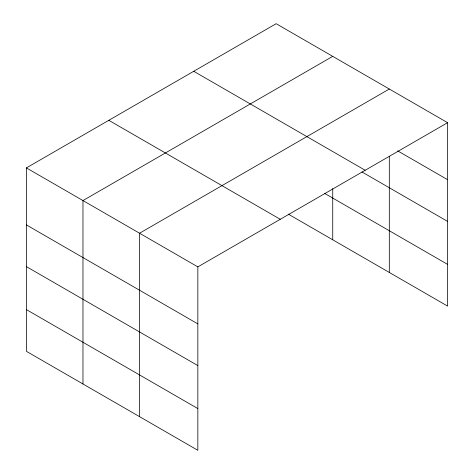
<?xml version="1.0" encoding="UTF-8"?>
<svg xmlns="http://www.w3.org/2000/svg" width="474" height="474" viewBox="0 0 474 474"><rect width="100%" height="100%" fill="white"/><g stroke="black" fill="none" stroke-linecap="round" stroke-linejoin="round"><path stroke-width="0.71" d="M389.308 156.284L389.308 272.449M288.233 214.094L447.604 306.103L447.604 122.683L276.158 23.7L26.396 167.897L26.396 351.317L197.842 450.3L197.842 266.88L26.396 167.897M332.736 56.365L82.974 200.561L82.974 383.981M389.308 89.029L139.552 233.226L139.552 416.646M197.842 266.88L447.604 122.683M397.639 150.845L447.604 179.687M193.736 71.284L365.181 170.267M361.976 171.967L447.604 221.405M324.471 193.297L447.604 264.385M108.819 120.313L280.264 219.296M26.396 224.907L197.842 323.884M26.396 266.619L197.842 365.602M26.396 309.599L197.842 408.582M332.736 188.599L332.736 239.785"/></g></svg>
